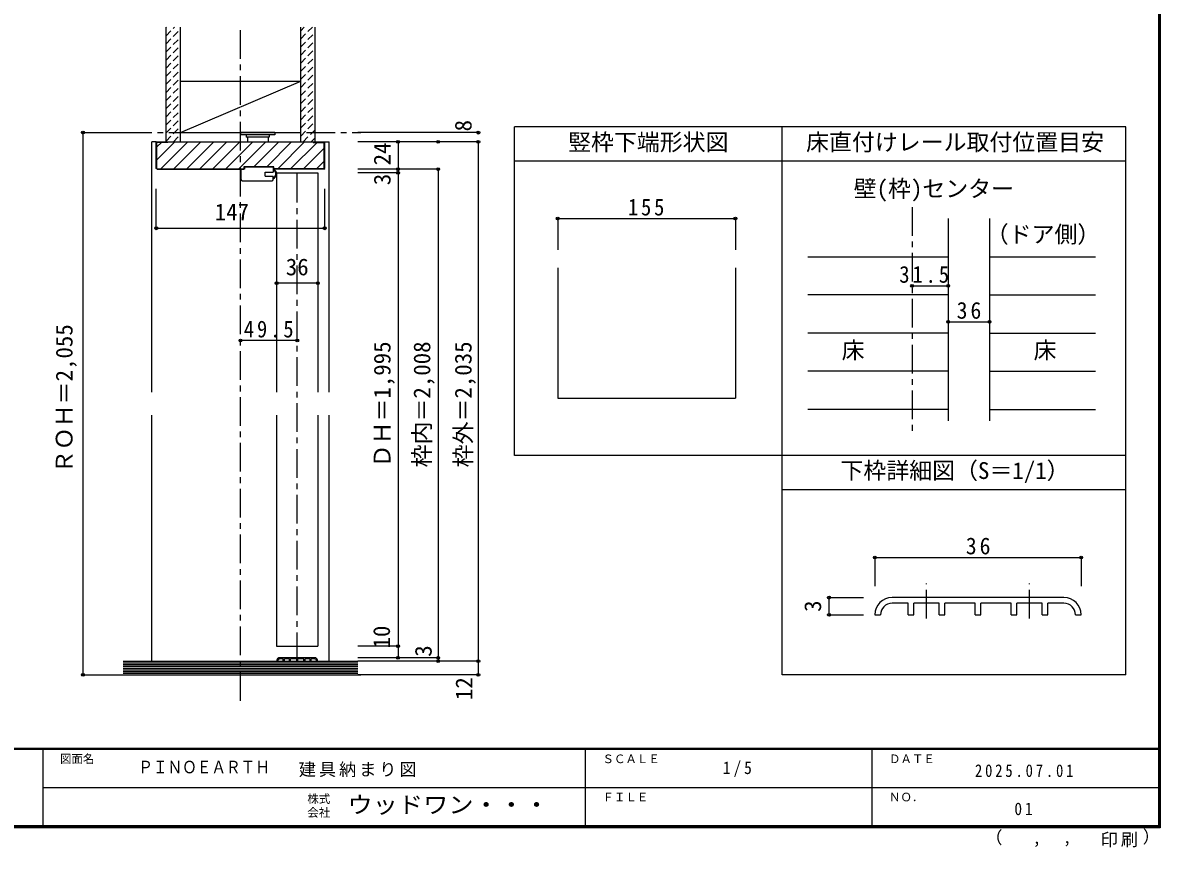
# Model space of a CAD drawing. Units: millimetres at full size, sheet at 1:5, with parts at other scales. Extents: x -973 to 977, y -718 to 696.
# Drawn here: x -16 to 977, y -718 to 1 of the extents above; entities that cross this region are included whole.
import ezdxf
from ezdxf.enums import TextEntityAlignment as Align

# ---------------------------------------------------------------- set-up
doc = ezdxf.new("R2010")
doc.units = ezdxf.units.MM
doc.header["$LTSCALE"] = 5
doc.header["$PDMODE"] = 32
doc.header["$PDSIZE"] = 2.5
doc.linetypes.add('CHAIN1', pattern=[8, 5, -1, 1, -1])
doc.linetypes.add('DASHED1', pattern=[1.8, 1.2, -0.6])
for name, color, linetype in [('0-0_補助線', 7, 'Continuous'), ('0-1_通り芯', 4, 'CHAIN1'), ('0-3_仕上げ', 7, 'Continuous'), ('0-4_枠', 3, 'Continuous'), ('0-6_扉', 6, 'Continuous'), ('0-7_金物', 7, 'Continuous'), ('0-A_文字', 3, 'Continuous'), ('0-B_寸法', 7, 'Continuous'), ('0-C_ハッチ', 4, 'DASHED1'), ('7-7_金物', 7, 'Continuous'), ('7-B_寸法', 4, 'Continuous'), ('F-0_補助線', 7, 'Continuous'), ('F-1_枠', 6, 'Continuous'), ('F-A_文字', 7, 'Continuous')]:
    doc.layers.add(name, color=color, linetype=linetype)
doc.styles.add('ＭＳ ゴシック', font='')
doc.styles.get('ＭＳ ゴシック').set_extended_font_data('MS Gothic')

# ---------------------------------------------------------------- blocks, each defined once
blk = doc.blocks.new('04')
at = {"layer": '0-0_補助線'}
for p, q in [((-6.847, 15.914), (-6.847, -10.086)), ((-5.847, 16.914), (3.153, 16.914)), ((4.953, -11.086), (4.953, 13.914)), ((-2.747, -4.086), (-2.747, -11.086)), ((-5.847, -11.086), (-2.747, -11.086)), ((4.953, -11.086), (0.653, -11.086))]:
    blk.add_line(p, q, dxfattribs=at)
for points in [[(4.953, 13.914), (3.153, 13.914), (3.153, 16.914)], [(-2.747, -4.086), (0.653, -4.086), (0.653, -11.086)]]:
    blk.add_lwpolyline(points, dxfattribs=at)
for centre, radius, start, end in [((-5.847, 15.914), 1, 90, 180), ((-5.847, -10.086), 1, 180, 270), ((-0.812, -9.605), 4.487, 199.27145, 340.72856), ((-0.812, -9.605), 3.887, 202.39487, 337.60513)]:
    blk.add_arc(centre, radius, start, end, dxfattribs=at)

msp = doc.modelspace()

# ---------------------------------------------------------------- linework, layer by layer
at = {"layer": '0-0_補助線', "color": 3}
msp.add_line((203.148, -126.5), (203.148, -124.233), dxfattribs=at)
at = {"layer": '0-0_補助線', "color": 4}
for p, q in [((450.954, -169.5), (605.954, -169.5)), ((450.954, -169.5), (450.954, -196.7)), ((605.954, -169.5), (605.954, -196.7))]:
    msp.add_line(p, q, dxfattribs=at)
at = {"layer": '0-0_補助線', "color": 3}
msp.add_lwpolyline([(203.148, -124.233), (177.148, -124.233), (177.148, -126.5)], dxfattribs=at)
at = {"layer": '0-0_補助線'}
for p in [(450.954, -169.5), (605.954, -169.5)]:
    msp.add_point(p, dxfattribs=at)
at = {"layer": '0-1_通り芯'}
for p, q in [((174.153, -590.175), (174.153, -2.5)), ((71.653, -94.5), (279.01, -94.5)), ((223.653, -555.5), (223.653, -126.5)), ((760.129, -159.5), (760.129, -356.007)), ((71.653, -567.5), (279.01, -567.5))]:
    msp.add_line(p, q, dxfattribs=at)
at = {"layer": '0-3_仕上げ', "color": 2}
for p, q in [((109.153, -102.5), (109.153, -2.5)), ((121.653, -102.5), (121.653, -2.5)), ((226.653, -102.5), (226.653, -2.5)), ((239.153, -102.5), (239.153, -2.5)), ((71.653, -555.5), (276.653, -555.5)), ((71.653, -567.5), (276.653, -567.5))]:
    msp.add_line(p, q, dxfattribs=at)
at = {"layer": '0-3_仕上げ'}
for p, q in [((121.653, -94.5), (226.653, -49.5)), ((71.653, -557), (276.653, -557)), ((71.653, -558.5), (276.653, -558.5)), ((71.653, -560), (276.653, -560)), ((71.653, -561.5), (276.653, -561.5)), ((71.653, -563), (276.653, -563)), ((71.653, -564.5), (276.653, -564.5)), ((71.653, -566), (276.653, -566))]:
    msp.add_line(p, q, dxfattribs=at)
at = {"layer": '0-3_仕上げ', "color": 3}
for p, q in [((121.653, -49.5), (226.653, -49.5)), ((121.653, -94.5), (226.653, -94.5))]:
    msp.add_line(p, q, dxfattribs=at)
at = {"layer": '0-3_仕上げ', "color": 4}
for p, q in [((669.153, -202.801), (791.629, -202.801)), ((827.629, -202.801), (920.061, -202.801)), ((791.629, -236.103), (669.153, -236.103)), ((827.629, -236.103), (920.061, -236.103)), ((791.629, -269.404), (669.153, -269.404)), ((827.629, -269.404), (920.061, -269.404)), ((791.629, -302.706), (669.153, -302.706)), ((827.629, -302.706), (920.061, -302.706)), ((791.629, -336.007), (669.153, -336.007)), ((827.629, -336.007), (920.061, -336.007))]:
    msp.add_line(p, q, dxfattribs=at)
at = {"layer": '0-4_枠', "color": 4}
for p, q in [((100.653, -102.5), (96.653, -102.5)), ((96.653, -321), (96.653, -102.5)), ((100.653, -102.5), (96.653, -102.5)), ((247.653, -102.5), (251.653, -102.5)), ((247.653, -102.5), (251.653, -102.5)), ((251.653, -321), (251.653, -102.5)), ((96.653, -555.5), (96.653, -341)), ((251.653, -555.5), (251.653, -341))]:
    msp.add_line(p, q, dxfattribs=at)
at = {"layer": '0-4_枠'}
for p, q in [((100.653, -102.5), (247.653, -102.5)), ((100.653, -102.5), (247.653, -102.5)), ((101.153, -125.586), (101.153, -103)), ((110.653, -103), (101.153, -103)), ((110.653, -102.5), (110.653, -103)), ((237.653, -103), (237.653, -102.5)), ((237.653, -103), (247.153, -103)), ((247.153, -125.586), (247.153, -103)), ((101.567, -126), (101.153, -125.586)), ((101.36, -126.5), (177.148, -126.5)), ((101.567, -126), (177.148, -126)), ((246.739, -126), (203.148, -126)), ((246.946, -126.5), (203.148, -126.5)), ((246.739, -126), (247.153, -125.586)), ((791.629, -169.5), (791.629, -346.007)), ((827.629, -169.5), (827.629, -346.007)), ((450.954, -212.514), (450.954, -326.007)), ((605.954, -212.514), (605.954, -326.007)), ((450.954, -326.007), (605.954, -326.007))]:
    msp.add_line(p, q, dxfattribs=at)
for points in [[(101.36, -126.5), (100.653, -125.793), (100.653, -102.5)], [(246.946, -126.5), (247.653, -125.793), (247.653, -102.5)]]:
    msp.add_lwpolyline(points, dxfattribs=at)
at = {"layer": '0-6_扉'}
for p, q in [((205.653, -129.5), (241.653, -129.5)), ((205.653, -129.5), (205.653, -321)), ((241.653, -129.5), (241.653, -321)), ((205.653, -341), (205.653, -542.5)), ((241.653, -341), (241.653, -542.5)), ((205.653, -542.5), (241.653, -542.5))]:
    msp.add_line(p, q, dxfattribs=at)
at = {"layer": '0-7_金物'}
for p, q in [((174.153, -94.5), (174.153, -96.5)), ((204.153, -94.5), (174.153, -94.5)), ((204.153, -96.5), (174.153, -96.5)), ((179.153, -96.5), (179.153, -98.5)), ((199.153, -98.5), (179.153, -98.5)), ((180.153, -98.5), (180.153, -102.5)), ((198.153, -98.5), (198.153, -102.5)), ((199.153, -96.5), (199.153, -98.5)), ((204.153, -94.5), (204.153, -96.5)), ((205.653, -555.5), (206.653, -555.5)), ((238.653, -552.5), (208.653, -552.5)), ((211.453, -553.5), (208.653, -553.5)), ((211.453, -555.5), (211.453, -553.5)), ((211.453, -555.5), (212.453, -555.5)), ((212.453, -555.5), (212.453, -553.5)), ((216.853, -553.5), (212.453, -553.5)), ((216.853, -555.5), (216.853, -553.5)), ((216.853, -555.5), (217.853, -555.5)), ((217.853, -555.5), (217.853, -553.5)), ((223.153, -553.5), (217.853, -553.5)), ((223.153, -555.5), (223.153, -553.5)), ((223.153, -555.5), (224.153, -555.5)), ((224.153, -555.5), (224.153, -553.5)), ((229.453, -553.5), (224.153, -553.5)), ((229.453, -555.5), (229.453, -553.5)), ((229.453, -555.5), (230.453, -555.5)), ((230.453, -555.5), (230.453, -553.5)), ((234.853, -553.5), (230.453, -553.5)), ((234.853, -555.5), (234.853, -553.5)), ((234.853, -555.5), (235.853, -555.5)), ((235.853, -555.5), (235.853, -553.5)), ((238.653, -553.5), (235.853, -553.5)), ((240.653, -555.5), (241.653, -555.5))]:
    msp.add_line(p, q, dxfattribs=at)
for centre, radius, start, end in [((208.653, -555.5), 3, 90, 180), ((208.653, -555.5), 2, 90, 180), ((238.653, -555.5), 3, 0, 90), ((238.653, -555.5), 2, 0, 90)]:
    msp.add_arc(centre, radius, start, end, dxfattribs=at)
at = {"layer": '0-A_文字'}
for p, q in [((413.32, -376.007), (413.32, -89.5)), ((946.639, -89.5), (413.32, -89.5)), ((646.639, -567.5), (646.639, -89.5)), ((946.639, -567.5), (946.639, -89.5)), ((946.639, -119.5), (413.32, -119.5)), ((646.639, -376.007), (413.32, -376.007)), ((946.639, -376.007), (646.639, -376.007)), ((946.639, -406.007), (646.639, -406.007)), ((946.639, -567.5), (646.639, -567.5))]:
    msp.add_line(p, q, dxfattribs=at)
at = {"layer": '0-B_寸法', "color": 4}
for p, q in [((36.653, -94.5), (71.653, -94.5)), ((381.653, -94.5), (276.653, -94.5)), ((381.653, -102.5), (276.653, -102.5)), ((381.653, -102.5), (276.653, -102.5)), ((311.653, -102.5), (311.653, -552.5)), ((381.653, -102.5), (381.653, -567.5)), ((346.653, -126.5), (276.653, -126.5)), ((346.653, -126.5), (346.653, -555.5)), ((311.653, -129.5), (276.653, -129.5)), ((100.653, -177.922), (100.653, -143.4)), ((247.653, -177.922), (247.653, -143.4)), ((100.653, -177.922), (247.653, -177.922)), ((241.653, -225.882), (205.653, -225.882)), ((760.129, -228.19), (791.629, -228.19)), ((791.629, -259.575), (827.629, -259.575)), ((223.653, -275.882), (174.153, -275.882)), ((311.653, -542.5), (276.653, -542.5)), ((346.653, -552.5), (276.653, -552.5)), ((381.653, -555.5), (276.653, -555.5)), ((381.653, -567.5), (276.653, -567.5))]:
    msp.add_line(p, q, dxfattribs=at)
msp.add_lwpolyline([(36.653, -94.5), (36.653, -567.5), (71.653, -567.5)], dxfattribs=at)
at = {"layer": '0-B_寸法'}
for p in [(36.653, -94.5), (381.653, -94.5), (311.653, -102.5), (346.653, -102.5), (381.653, -102.5), (311.653, -126.5), (311.653, -129.5), (346.653, -126.5), (100.653, -177.922), (247.653, -177.922), (205.653, -225.882), (241.653, -225.882), (760.129, -228.19), (791.629, -228.19), (791.629, -259.575), (827.629, -259.575), (174.153, -275.882), (223.653, -275.882), (311.653, -542.5), (311.653, -552.5), (346.653, -552.5), (346.653, -555.5), (381.653, -555.5), (36.653, -567.5), (381.653, -567.5)]:
    msp.add_point(p, dxfattribs=at)
at = {"layer": '0-C_ハッチ'}
for p, q in [((109.153, -2.898), (109.551, -2.5)), ((109.153, -9.969), (116.622, -2.5)), ((109.153, -17.04), (121.653, -4.54)), ((226.653, -12.677), (236.83, -2.5)), ((226.653, -5.606), (229.759, -2.5)), ((226.653, -19.748), (239.153, -7.248)), ((109.153, -24.111), (121.653, -11.611)), ((109.153, -31.182), (121.653, -18.682)), ((226.653, -26.819), (239.153, -14.319)), ((109.153, -38.253), (121.653, -25.753)), ((226.653, -33.89), (239.153, -21.39)), ((226.653, -40.961), (239.153, -28.461)), ((109.153, -45.324), (121.653, -32.824)), ((226.653, -48.032), (239.153, -35.532)), ((109.153, -52.395), (121.653, -39.895)), ((109.153, -59.466), (121.653, -46.966)), ((226.653, -55.103), (239.153, -42.603)), ((109.153, -66.537), (121.653, -54.037)), ((226.653, -62.174), (239.153, -49.674)), ((226.653, -69.245), (239.153, -56.745)), ((109.153, -73.608), (121.653, -61.108)), ((109.153, -80.679), (121.653, -68.179)), ((226.653, -76.317), (239.153, -63.817)), ((109.153, -87.751), (121.653, -75.251)), ((226.653, -83.388), (239.153, -70.888)), ((226.653, -90.459), (239.153, -77.959)), ((109.153, -94.822), (121.653, -82.322)), ((226.653, -97.53), (239.153, -85.03)), ((109.153, -101.893), (121.653, -89.393)), ((115.617, -102.5), (121.653, -96.464)), ((228.754, -102.5), (239.153, -92.101)), ((235.825, -102.5), (239.153, -99.172))]:
    msp.add_line(p, q, dxfattribs=at)
at = {"layer": '0-C_ハッチ', "linetype": 'Continuous'}
for p, q in [((101.153, -118.306), (116.959, -102.5)), ((101.153, -106.992), (105.145, -103)), ((104.773, -126), (128.273, -102.5)), ((116.086, -126), (139.586, -102.5)), ((127.4, -126), (150.9, -102.5)), ((138.714, -126), (162.214, -102.5)), ((150.028, -126), (173.528, -102.5)), ((161.341, -126), (184.841, -102.5)), ((172.655, -126), (196.155, -102.5)), ((185.735, -124.233), (207.469, -102.5)), ((197.049, -124.233), (218.783, -102.5)), ((206.596, -126), (230.096, -102.5)), ((217.91, -126), (240.91, -103)), ((229.224, -126), (247.153, -108.071)), ((240.537, -126), (247.153, -119.385))]:
    msp.add_line(p, q, dxfattribs=at)
at = {"layer": '7-7_金物', "color": 4, "linetype": 'CHAIN1'}
for p, q in [((772.63, -518.365), (772.63, -487.834)), ((862.63, -518.365), (862.63, -487.834))]:
    msp.add_line(p, q, dxfattribs=at)
at = {"layer": '7-7_金物'}
for p, q in [((892.63, -500.065), (742.63, -500.065)), ((756.63, -505.065), (742.63, -505.065)), ((756.63, -515.065), (756.63, -505.065)), ((783.63, -505.065), (761.63, -505.065)), ((761.63, -515.065), (761.63, -505.065)), ((783.63, -515.065), (783.63, -505.065)), ((815.13, -505.065), (788.63, -505.065)), ((788.63, -515.065), (788.63, -505.065)), ((815.13, -515.065), (815.13, -505.065)), ((846.63, -505.065), (820.13, -505.065)), ((820.13, -515.065), (820.13, -505.065)), ((846.63, -515.065), (846.63, -505.065)), ((873.63, -505.065), (851.63, -505.065)), ((851.63, -515.065), (851.63, -505.065)), ((873.63, -515.065), (873.63, -505.065)), ((892.63, -505.065), (878.63, -505.065)), ((878.63, -515.065), (878.63, -505.065)), ((727.63, -515.065), (732.63, -515.065)), ((756.63, -515.065), (761.63, -515.065)), ((783.63, -515.065), (788.63, -515.065)), ((815.13, -515.065), (820.13, -515.065)), ((846.63, -515.065), (851.63, -515.065)), ((873.63, -515.065), (878.63, -515.065)), ((902.63, -515.065), (907.63, -515.065))]:
    msp.add_line(p, q, dxfattribs=at)
for centre, radius, start, end in [((742.63, -515.065), 15, 90, 180), ((742.63, -515.065), 10, 90, 180), ((892.63, -515.065), 15, 0, 90), ((892.63, -515.065), 10, 0, 90)]:
    msp.add_arc(centre, radius, start, end, dxfattribs=at)
at = {"layer": '7-B_寸法'}
for p, q in [((727.63, -465.065), (727.63, -490.065)), ((727.63, -465.065), (907.63, -465.065)), ((907.63, -465.065), (907.63, -490.065)), ((687.63, -500.065), (717.63, -500.065)), ((687.63, -515.065), (687.63, -500.065)), ((687.63, -515.065), (717.63, -515.065))]:
    msp.add_line(p, q, dxfattribs=at)
at = {"layer": '7-B_寸法', "color": 7}
for p in [(727.63, -465.065), (907.63, -465.065), (687.63, -500.065), (687.63, -515.065)]:
    msp.add_point(p, dxfattribs=at)
at = {"layer": 'F-1_枠'}
for p, q in [((974.986, 695.833), (974.986, -700.833)), ((975.82, 695.833), (975.82, -700.833)), ((976.653, 695.833), (976.653, -700.833)), ((976.653, -631.667), (-973.347, -631.667)), ((976.653, -632.5), (-973.347, -632.5)), ((1.653, -632.5), (1.653, -699.167)), ((474.986, -632.5), (474.986, -699.167)), ((724.986, -632.5), (724.986, -699.167)), ((1.653, -665.833), (974.986, -665.834)), ((976.653, -699.167), (-973.347, -699.167)), ((976.653, -700), (-973.347, -700)), ((976.653, -700.833), (-973.347, -700.833))]:
    msp.add_line(p, q, dxfattribs=at)

# ---------------------------------------------------------------- block references
at = {"layer": '0-0_補助線', "rotation": 90}
msp.add_blockref('04', (191.562, -129.653), dxfattribs=at)

# ---------------------------------------------------------------- texts
at = {"layer": '0-0_補助線', "insert": (512.204, -167), "char_height": 14.66, "attachment_point": 7, "style": 'ＭＳ ゴシック'}
msp.add_mtext('\\T1.27;\\W0.9;155', dxfattribs=at)
at = {"layer": '0-A_文字', "color": 7, "style": 'ＭＳ ゴシック'}
for s, p in [('竪枠下端形状図', (459.979, -114.5)), ('床直付けレール取付位置目安', (667.63, -114.5)), ('壁(枠)センター', (709.153, -155.091)), ('（ドア側）', (824.384, -194.895)), ('床', (698.675, -296.055)), ('床', (866.142, -296.055)), ('下枠詳細図（S＝1/1）', (697.63, -401.007))]:
    msp.add_text(s, height=14.66, dxfattribs=at).set_placement(p, align=Align.BOTTOM_LEFT)
at = {"layer": '0-B_寸法', "style": 'ＭＳ ゴシック'}
for s, p in [('8', (380.169, -93.45)), ('24', (309.437, -123.071)), ('3', (309.49, -140.385)), ('ＲＯＨ＝2,055', (32.012, -391.5)), ('ＤＨ＝1,995', (309.473, -386.5)), ('枠内＝2,008', (344.153, -386.5)), ('枠外＝2,035', (380.167, -386.5)), ('10', (308.944, -544.465)), ('3', (345.369, -551.65)), ('12', (380.829, -589.482))]:
    msp.add_text(s, height=14.66, rotation=90, dxfattribs=at).set_placement(p, align=Align.BOTTOM_LEFT)
for s, p in [('147', (151.653, -175.422)), ('36', (213.653, -223.382))]:
    msp.add_text(s, height=14.66, dxfattribs=at).set_placement(p, align=Align.BOTTOM_LEFT)
at = {"layer": '0-B_寸法', "char_height": 14.66, "attachment_point": 7, "style": 'ＭＳ ゴシック'}
for s, insert in [('\\T1.28;\\W0.9;31.5', (748.947, -225.69)), ('\\T1.27;\\W0.95;36', (799.004, -257.075)), ('\\T1.28;\\W0.9;49.5', (177.028, -273.382))]:
    msp.add_mtext(s, dxfattribs=dict(at, insert=insert))
at = {"layer": '7-B_寸法', "color": 7, "style": 'ＭＳ ゴシック'}
msp.add_text('3', height=14.66, rotation=90, dxfattribs=at).set_placement((685.13, -512.565), align=Align.BOTTOM_LEFT)
at = {"layer": '7-B_寸法', "color": 7, "insert": (807.005, -462.565), "char_height": 14.66, "attachment_point": 7, "style": 'ＭＳ ゴシック'}
msp.add_mtext('\\T1.27;\\W0.95;36', dxfattribs=at)
at = {"layer": 'F-0_補助線', "style": 'ＭＳ ゴシック', "width": 0.85}
msp.add_text('ＰＩＮＯＥＡＲＴＨ', height=11, dxfattribs=at).set_placement((84.986, -656.667), align=Align.BOTTOM_LEFT)
at = {"layer": 'F-0_補助線', "insert": (224.986, -656.667), "char_height": 11, "attachment_point": 7, "style": 'ＭＳ ゴシック'}
msp.add_mtext('\\T1.17;建具納まり図', dxfattribs=at)
at = {"layer": 'F-A_文字', "style": 'ＭＳ ゴシック'}
for s, height, p in [('図面名', 7.331, (16.653, -646.667)), ('ＳＣＡＬＥ', 7.331, (489.986, -646.667)), ('ＤＡＴＥ', 7.331, (739.986, -646.667)), ('株式', 7.331, (232.486, -681.5)), ('ＦＩＬＥ', 7.331, (489.986, -680)), ('ＮＯ．', 7.331, (739.986, -680.001)), ('会社', 7.331, (232.486, -693.5)), ('（', 11, (823.992, -718.052)), ('）', 11, (961.387, -717.355)), (',', 11, (865.199, -718.052)), (',', 11, (891.686, -717.588))]:
    msp.add_text(s, height=height, dxfattribs=at).set_placement(p, align=Align.BOTTOM_LEFT)
at = {"layer": 'F-A_文字', "style": 'ＭＳ ゴシック', "width": 1.1}
msp.add_text('ウッドワン・・・', height=14.66, dxfattribs=at).set_placement((267.486, -692.5), align=Align.BOTTOM_LEFT)
at = {"layer": 'F-A_文字', "char_height": 11, "attachment_point": 7, "style": 'ＭＳ ゴシック'}
for s, insert in [('\\T1.38;\\W0.9;1/5', (594.986, -656.667)), ('\\T1.39;\\W0.85;2025.07.01', (814.986, -656.667)), ('\\T1.36;\\W0.9;01', (849.361, -690.001)), ('\\T1.17;印刷', (924.678, -717.82))]:
    msp.add_mtext(s, dxfattribs=dict(at, insert=insert))

doc.saveas('drawing.dxf')
